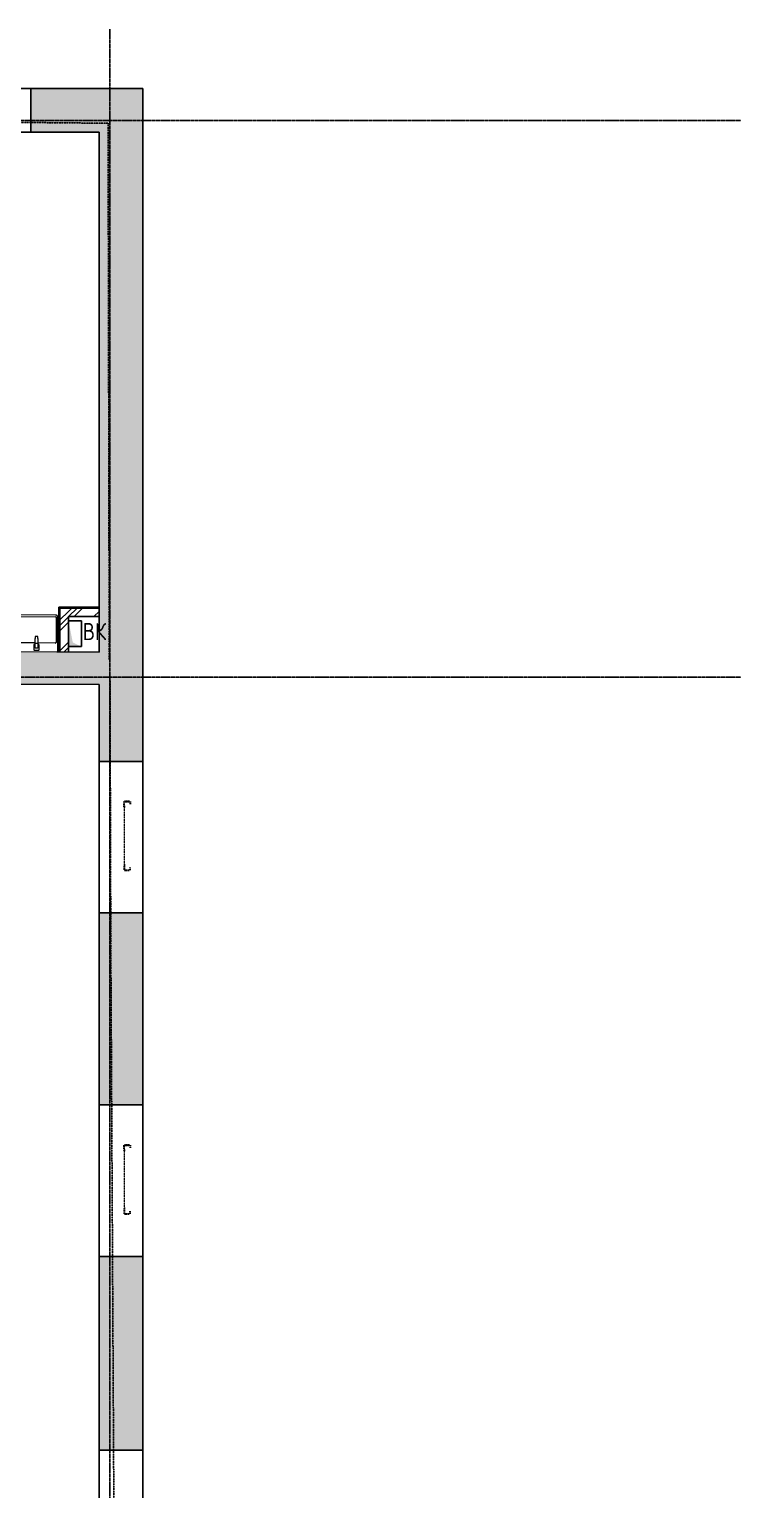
# Model space of a CAD drawing. Header units: millimetres. Extents: x -33838 to 476301, y -41806 to 120107.
# Drawn here: x 110756 to 118977, y 27516 to 44572 of the extents above; entities that cross this region are included whole.
import ezdxf

# ---------------------------------------------------------------- set-up
doc = ezdxf.new("R2010")
doc.units = ezdxf.units.MM
for name, pattern in [('ADSK_Линия сетки', [25, 20, -2.5, 0, -2.5]), ('ADSK_Сверху', [4.5, 3, -1.5]), ('ADSK_Снесено', [4.5, 3, -1.5])]:
    doc.linetypes.add(name, pattern=pattern)
for name, color, linetype, lineweight, true_color in [('_ Окна', 5, 'Continuous', 30, 0x0000ff), ('Линии', 7, 'Continuous', 9, 0x00a600), ('Стены внутренние', 5, 'Continuous', 18, 0x0000ff), ('Стены наружные', 1, 'ADSK_Снесено', 18, 0xff0000), ('Стены штриховка', 5, 'Continuous', 18, 0x0000ff)]:
    doc.layers.add(name, color=color, linetype=linetype, lineweight=lineweight, true_color=true_color)
for name, color, linetype, lineweight in [('Аннотация', 7, 'Continuous', 9), ('Окна', 251, 'Continuous', 18), ('Перекрытие', 7, 'Continuous', 18), ('Сантехника', 251, 'Continuous', 18), ('Узлы', 7, 'Continuous', 18)]:
    doc.layers.add(name, color=color, linetype=linetype, lineweight=lineweight)
doc.styles.add('GOST Common_2', font='GOST Common_0.ttf', dxfattribs={"width": 0.9, "height": 250})
pattern_1 = [(45, (108139.4, 150), (-179.6051, 179.6051), []), (45, (108202.9, 150), (0, 359.2102), []), (45, (108075.9, 150), (0, 359.2102), [])]

# ---------------------------------------------------------------- blocks, each defined once
blk = doc.blocks.new('Витраж-тент со смещением вовне - 60мм 30 сдвиг-1466943-02 План 2-го этажа маркировочный')
at = {"layer": '_ Окна', "color": 161, "linetype": 'ADSK_Сверху', "true_color": 0xaaaaff}
for p, q in [((-400, 25), (-400, -45)), ((-400, 25), (-370, 25)), ((-400, -45), (-400, 25)), ((400, 25), (370, 25)), ((400, -45), (400, 25)), ((400, -45), (400, 25)), ((-340, -45), (-400, -45)), ((-340, -35), (-340, -45)), ((340, -35), (340, -45)), ((340, -45), (400, -45))]:
    blk.add_line(p, q, dxfattribs=at)
at = {"layer": 'Окна', "color": 161, "linetype": 'ADSK_Сверху', "true_color": 0xaaaaff}
blk.add_line((-340, -45), (340, -45), dxfattribs=at)
blk = doc.blocks.new('Parametric_Porcelain_bathroom_sink_20774 - 500х430мм-V215-02 План 2-го этажа маркировочный')
at = {"layer": 'Сантехника'}
for p, q in [((-125, 540), (-125, 140)), ((-105, 253), (-105, 540)), ((345, 570), (-95, 570)), ((-95, 550), (345, 550)), ((355, 540), (355, 253)), ((375, 140), (375, 540)), ((110, 243), (-95, 243)), ((93, 221), (93, 162)), ((110, 223), (95, 223)), ((140, 319), (110, 319)), ((110, 319), (110, 296)), ((140, 319), (110, 319)), ((110, 236), (110, 296)), ((110, 201), (110, 236)), ((140, 236), (110, 236)), ((110, 181), (110, 201)), ((140, 181), (110, 181)), ((140, 296), (140, 319)), ((140, 296), (140, 236)), ((345, 243), (140, 243)), ((140, 236), (140, 201)), ((155, 223), (140, 223)), ((140, 201), (140, 181)), ((156, 162), (156, 221)), ((-125, 140), (-120, 140)), ((-120, 140), (-115, 140)), ((-115, 140), (365, 140)), ((95, 160), (155, 160)), ((365, 140), (370, 140)), ((370, 140), (375, 140))]:
    blk.add_line(p, q, dxfattribs=at)
at = {"layer": 'Сантехника', "flags": 128}
for points in [[(-95, 570), (-96, 570), (-97, 570), (-99, 570), (-100, 570), (-101, 569), (-102, 569), (-103, 569), (-104, 568), (-106, 568), (-107, 568), (-108, 567), (-109, 567), (-110, 566), (-111, 565), (-112, 565), (-113, 564), (-114, 563), (-115, 563), (-116, 562), (-117, 561), (-117, 560), (-118, 559), (-119, 558), (-120, 557), (-120, 556), (-121, 555), (-121, 554), (-122, 553), (-123, 552), (-123, 551), (-123, 550), (-124, 549), (-124, 547), (-124, 546), (-125, 545), (-125, 544), (-125, 543), (-125, 542), (-125, 540), (-125, 540)], [(-105, 540), (-105, 540), (-105, 541), (-105, 541), (-105, 542), (-105, 542), (-105, 542), (-105, 543), (-104, 543), (-104, 544), (-104, 544), (-104, 544), (-104, 545), (-104, 545), (-103, 545), (-103, 546), (-103, 546), (-103, 546), (-103, 547), (-102, 547), (-102, 547), (-102, 547), (-101, 548), (-101, 548), (-101, 548), (-100, 548), (-100, 549), (-100, 549), (-99, 549), (-99, 549), (-99, 549), (-98, 549), (-98, 550), (-97, 550), (-97, 550), (-97, 550), (-96, 550), (-96, 550), (-96, 550), (-95, 550), (-95, 550)], [(-105, 541), (-105, 541), (-105, 541), (-105, 540), (-105, 540)], [(-101, 548), (-101, 548), (-102, 548), (-102, 547), (-102, 547), (-102, 547)], [(-95, 550), (-95, 550), (-96, 550), (-96, 550), (-97, 550)], [(375, 540), (375, 541), (375, 542), (375, 544), (375, 545), (374, 546), (374, 547), (374, 548), (373, 549), (373, 551), (373, 552), (372, 553), (372, 554), (371, 555), (370, 556), (370, 557), (369, 558), (368, 559), (368, 560), (367, 561), (366, 562), (365, 562), (364, 563), (363, 564), (362, 565), (361, 565), (360, 566), (359, 566), (358, 567), (357, 568), (356, 568), (355, 568), (354, 569), (352, 569), (351, 569), (350, 570), (349, 570), (348, 570), (347, 570), (345, 570), (345, 570)], [(346, 550), (346, 550), (346, 550), (345, 550), (345, 550)], [(345, 550), (345, 550), (346, 550), (346, 550), (347, 550), (347, 550), (347, 550), (348, 550), (348, 549), (349, 549), (349, 549), (349, 549), (350, 549), (350, 549), (350, 548), (351, 548), (351, 548), (351, 548), (352, 548), (352, 547), (352, 547), (352, 547), (353, 546), (353, 546), (353, 546), (353, 545), (354, 545), (354, 545), (354, 544), (354, 544), (354, 544), (354, 543), (355, 543), (355, 542), (355, 542), (355, 542), (355, 541), (355, 541), (355, 541), (355, 540), (355, 540)], [(353, 546), (353, 546), (353, 547), (352, 547), (352, 547), (352, 547)], [(355, 540), (355, 540), (355, 541), (355, 541), (355, 542)], [(-105, 253), (-105, 253), (-105, 252), (-105, 252), (-105, 252)], [(-95, 243), (-95, 243), (-96, 243), (-96, 243), (-97, 243), (-97, 243), (-97, 243), (-98, 244), (-98, 244), (-99, 244), (-99, 244), (-99, 244), (-100, 244), (-100, 244), (-100, 245), (-101, 245), (-101, 245), (-101, 245), (-102, 246), (-102, 246), (-102, 246), (-102, 246), (-103, 247), (-103, 247), (-103, 247), (-103, 248), (-104, 248), (-104, 248), (-104, 249), (-104, 249), (-104, 250), (-104, 250), (-105, 250), (-105, 251), (-105, 251), (-105, 251), (-105, 252), (-105, 252), (-105, 253), (-105, 253), (-105, 253)], [(-103, 247), (-103, 247), (-103, 247), (-102, 246), (-102, 246), (-102, 246)], [(-96, 243), (-96, 243), (-96, 243), (-95, 243), (-95, 243)], [(355, 253), (355, 253), (355, 252), (355, 252), (355, 252), (355, 251), (355, 251), (355, 250), (354, 250), (354, 250), (354, 249), (354, 249), (354, 249), (354, 248), (353, 248), (353, 248), (353, 247), (353, 247), (353, 247), (352, 246), (352, 246), (352, 246), (351, 245), (351, 245), (351, 245), (350, 245), (350, 245), (350, 244), (349, 244), (349, 244), (349, 244), (348, 244), (348, 244), (347, 243), (347, 243), (347, 243), (346, 243), (346, 243), (346, 243), (345, 243), (345, 243)], [(345, 243), (345, 243), (346, 243), (346, 243), (347, 243)], [(351, 245), (351, 245), (352, 246), (352, 246), (352, 246), (352, 246)], [(355, 252), (355, 252), (355, 253), (355, 253), (355, 253)]]:
    blk.add_lwpolyline(points, dxfattribs=at)
at = {"layer": 'Сантехника'}
for centre, radius, start, end in [((95, 221), 1.87, 120, 150), ((95, 221), 1.87, 90, 180), ((95, 221), 1.87, 120, 150), ((95, 221), 1.87, 120, 150), ((155, 221), 1.87, 0, 90), ((155, 221), 1.87, 30, 60), ((155, 221), 1.87, 30, 60), ((155, 221), 1.87, 30, 60), ((95, 162), 1.49, 180, 270), ((155, 162), 1.49, 270, 360)]:
    blk.add_arc(centre, radius, start, end, dxfattribs=at)

msp = doc.modelspace()

# ---------------------------------------------------------------- hatches: boundary and pattern name
at = {"layer": 'Стены внутренние', "lineweight": 25, "true_color": 0x636466}
h = msp.add_hatch(dxfattribs=at)
h.set_pattern_fill('FP_1', color=251, style=0, pattern_type=2)
h.set_pattern_definition(pattern_1)
h.paths.add_polyline_path([(111215.63863, 37300.47527), (111215.63863, 37812.02652), (111115.63863, 37812.02652), (111115.63863, 37300.92422)])
h = msp.add_hatch(dxfattribs=at)
h.set_pattern_fill('FP_1', color=251, style=0, pattern_type=2)
h.set_pattern_definition(pattern_1)
h.paths.add_polyline_path([(111410.51418, 37712.02652), (111572.89859, 37712.02652), (111572.89859, 37812.02652), (111215.63863, 37812.02652), (111215.63863, 37712.02652)])
h = msp.add_hatch(color=251, dxfattribs=at)
h.paths.add_polyline_path([(111572.89859, 36918.86752), (111572.89859, 37298.87135), (110587.25397, 37303.2363), (110585.86251, 36923.30024), (111410.51418, 36919.59655)])
h.paths.add_polyline_path([(109085.56336, 36930.03443), (109087.26936, 37310.0306), (102370.64834, 37340.1849), (102370.64834, 36960.18107), (108833.07471, 36931.16798)])
at = {"layer": 'Стены наружные', "linetype": 'Continuous', "lineweight": 25, "true_color": 0x636466}
h = msp.add_hatch(color=251, dxfattribs=at)
h.paths.add_polyline_path([(111572.89859, 43368.86858), (111572.89859, 43878.86858), (110777.27746, 43878.86858), (110777.27746, 43368.86858), (111543.75652, 43368.86858)])
h.paths.add_polyline_path([(107756.34856, 43368.86858), (109267.27746, 43368.86858), (109267.27746, 43878.86858), (107756.34856, 43878.86858), (107756.34856, 43497.87956)])
h.paths.add_polyline_path([(104768.06179, 43368.86858), (106246.34856, 43368.86858), (106246.34856, 43878.86858), (104768.06179, 43878.86858), (104768.06179, 43521.04181)])
h.paths.add_polyline_path([(102294.54789, 43368.86858), (103258.06179, 43368.86858), (103258.06179, 43878.86858), (101860.64834, 43878.86858), (101860.64834, 43368.86858), (102267.65172, 43368.86858)])
h = msp.add_hatch(color=251, dxfattribs=at)
h.paths.add_polyline_path([(111849.52038, 21068.63165), (112082.89859, 21068.63165), (112082.89859, 22219.90769), (111572.89859, 22219.90769), (111572.89859, 21068.63165), (111741.84378, 21068.63165)])
h.paths.add_polyline_path([(111741.84378, 23989.90769), (112082.89859, 23989.90769), (112082.89859, 26209.79349), (111572.89859, 26209.79349), (111572.89859, 23989.90769), (111735.52713, 23989.90769)])
h.paths.add_polyline_path([(112082.89859, 27979.79349), (112082.89859, 30239.62246), (111572.89859, 30239.62246), (111572.89859, 27979.79349), (111741.84378, 27979.79349)])
h.paths.add_polyline_path([(111718.83169, 32009.62246), (112082.89859, 32009.62246), (112082.89859, 34251.89843), (111572.89859, 34251.89843), (111572.89859, 32009.62246)])
h.paths.add_polyline_path([(111710.47893, 36021.89843), (112082.89859, 36021.89843), (112082.89859, 43878.86858), (111572.89859, 43878.86858), (111572.89859, 36021.89843), (111708.22595, 36021.89843)])
at = {"layer": 'Узлы', "lineweight": 25, "true_color": 0x636466}
msp.add_hatch(color=251, dxfattribs=at).paths.add_polyline_path([(111265.13611, 37362.02652), (111365.63863, 37362.02652), (111264.87252, 37412.85799), (111215.63863, 37662.02652), (111215.63863, 37362.02652)])

# ---------------------------------------------------------------- linework, layer by layer
at = {"linetype": 'ADSK_Линия сетки', "lineweight": 25}
for p, q in [((111699.30993, -3863.55169), (111699.30993, 44571.85247)), ((97053.17482, 43506.78828), (165281.11784, 43506.78828)), ((97053.17482, 37006.78828), (165281.11784, 37006.78828))]:
    msp.add_line(p, q, dxfattribs=at)
at = {"color": 251, "lineweight": 25, "true_color": 0x636466}
msp.add_lwpolyline([(108429.89827, 8679.25245), (101998.3575, 8679.25245), (101860.64834, 43878.86858), (112082.89859, 43878.86858), (112082.89859, 21068.63165), (111469.49439, 21068.63165), (111521.03284, 13231.21845)], dxfattribs=at)
at = {"layer": 'Линии', "color": 251, "lineweight": 25, "true_color": 0x636466}
for p, q in [((111215.63863, 37662.02652), (111365.63863, 37662.02652)), ((111215.63863, 37362.02652), (111215.63863, 37662.02652)), ((111365.63863, 37662.02652), (111365.63863, 37362.02652)), ((111365.63863, 37362.02652), (111215.63863, 37362.02652))]:
    msp.add_line(p, q, dxfattribs=at)
at = {"layer": 'Перекрытие', "color": 251, "linetype": 'ADSK_Сверху', "lineweight": 25, "true_color": 0x636466}
for p, q in [((102259.26828, 43563.16916), (111678.16369, 43473.6471)), ((111678.16369, 43473.6471), (111691.45028, 37210.74892)), ((111700.18094, 37049.11576), (111709.97167, 33885.48486)), ((111709.97167, 33885.48486), (111754.97172, 25609.47513))]:
    msp.add_line(p, q, dxfattribs=at)
at = {"layer": 'Стены внутренние', "color": 251, "lineweight": 25, "true_color": 0x636466}
for p, q in [((111103.63863, 37824.02652), (111103.63863, 37300.9781)), ((111572.89859, 37824.02652), (111103.63863, 37824.02652)), ((111215.63863, 37300.47527), (111215.63863, 37712.02652)), ((111215.63863, 37712.02652), (111572.89859, 37712.02652)), ((111572.89859, 37712.02652), (111572.89859, 37822.02652)), ((111103.63863, 37300.9781), (111090.46841, 37301.03723)), ((111572.89859, 37298.87135), (111105.63863, 37300.96912)), ((110585.54825, 36923.30024), (111572.89859, 36918.86752))]:
    msp.add_line(p, q, dxfattribs=at)
at = {"layer": 'Стены наружные', "color": 251, "linetype": 'Continuous', "lineweight": 25, "true_color": 0x636466}
for p, q in [((109267.27746, 43878.86858), (110777.27746, 43878.86858)), ((112082.89859, 43878.86858), (110777.27746, 43878.86858)), ((110777.27746, 43878.86858), (110777.27746, 43368.86858)), ((112082.89859, 36021.89843), (112082.89859, 43878.86858)), ((110777.27746, 43368.86858), (109267.27746, 43368.86858)), ((110777.27746, 43368.86858), (111572.89859, 43368.86858)), ((111572.89859, 43368.86858), (111572.89859, 37824.02652)), ((111572.89859, 37712.02652), (111572.89859, 37298.87135)), ((111572.89859, 36918.86752), (111572.89859, 36021.89843)), ((111572.89859, 36021.89843), (112082.89859, 36021.89843)), ((111572.89859, 34251.89843), (111572.89859, 36021.89843)), ((112082.89859, 36021.89843), (112082.89859, 34251.89843)), ((112082.89859, 34251.89843), (111572.89859, 34251.89843)), ((111572.89859, 34251.89843), (111572.89859, 32009.62246)), ((112082.89859, 32009.62246), (112082.89859, 34251.89843)), ((111572.89859, 32009.62246), (112082.89859, 32009.62246)), ((111572.89859, 30239.62246), (111572.89859, 32009.62246)), ((112082.89859, 32009.62246), (112082.89859, 30239.62246)), ((112082.89859, 30239.62246), (111572.89859, 30239.62246)), ((111572.89859, 30239.62246), (111572.89859, 27979.79349)), ((112082.89859, 27979.79349), (112082.89859, 30239.62246)), ((111572.89859, 27979.79349), (112082.89859, 27979.79349)), ((111572.89859, 26209.79349), (111572.89859, 27979.79349)), ((112082.89859, 27979.79349), (112082.89859, 26209.79349))]:
    msp.add_line(p, q, dxfattribs=at)
at = {"layer": 'Стены штриховка', "color": 251, "lineweight": 25, "true_color": 0x636466}
for p, q in [((111572.89859, 37822.02652), (111103.63863, 37822.02652)), ((111105.63863, 37824.02652), (111105.63863, 37300.96912)), ((111115.63863, 37822.02652), (111115.63863, 37824.02652)), ((111115.63863, 37812.02652), (111115.63863, 37300.92422)), ((111572.89859, 37812.02652), (111115.63863, 37812.02652)), ((111572.89859, 37822.02652), (111572.89859, 37824.02652)), ((111103.63863, 37300.9781), (111105.63863, 37300.96912))]:
    msp.add_line(p, q, dxfattribs=at)

# ---------------------------------------------------------------- block references
at = {"layer": '_ Окна', "color": 251, "linetype": 'ADSK_Сверху', "lineweight": 25, "true_color": 0x636466, "rotation": 269.9999999999995}
for p in [(111912.89859, 35151.89843), (111912.89859, 31139.62246)]:
    msp.add_blockref('Витраж-тент со смещением вовне - 60мм 30 сдвиг-1466943-02 План 2-го этажа маркировочный', p, dxfattribs=at)
at = {"layer": 'Сантехника', "color": 251, "lineweight": 25, "true_color": 0x636466, "rotation": 359.7427720539908}
msp.add_blockref('Parametric_Porcelain_bathroom_sink_20774 - 500х430мм-V215-02 План 2-го этажа маркировочный', (110715.01404, 37162.72142), dxfattribs=at)

# ---------------------------------------------------------------- texts
at = {"layer": 'Аннотация', "color": 251, "lineweight": 25, "true_color": 0x636466, "insert": (111380.57318, 37638.12349), "char_height": 200, "width": 360.759375, "attachment_point": 1, "style": 'GOST Common_2'}
msp.add_mtext('ВК', dxfattribs=at)

doc.saveas('drawing.dxf')
